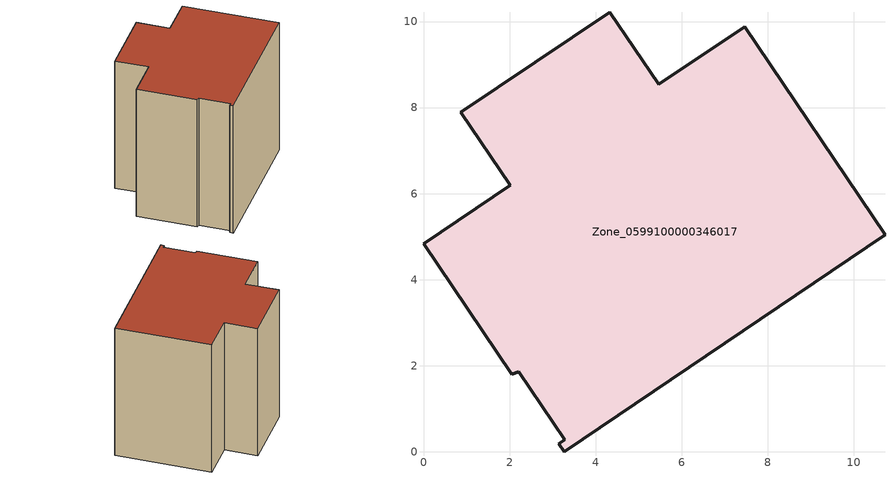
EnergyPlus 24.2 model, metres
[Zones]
Zone_0599100000346017
 floor ground (C_G): 2.22,1.86 2.05,1.8 0,4.84 2.01,6.2 0.86,7.89 4.33,10.22 5.46,8.54 7.46,9.88 10.72,5.05 3.27,0 3.14,0.19 3.28,0.28 z0
 wall outside (C_F): 10.72,5.05 7.46,9.88 5.46,8.54 4.33,10.22 0.86,7.89 2.01,6.2 0,4.84 2.05,1.8 2.22,1.86 3.28,0.28 3.14,0.19 3.27,0 10.72,5.05 z0:8.79
 roof outside (C_R): 3.28,0.28 3.14,0.19 3.27,0 10.72,5.05 7.46,9.88 5.46,8.54 4.33,10.22 0.86,7.89 2.01,6.2 0,4.84 2.05,1.8 2.22,1.86 z8.79
[BUILDING]
Pand.0599100000346017: North Axis=0; Terrain=City; Loads Convergence Tolerance Value=0.04; Temperature Convergence Tolerance Value=0.4; Solar Distribution=FullExterior; Maximum Number of Warmup Days=25; Minimum Number of Warmup Days=1
[Site:Location]
Rotterdam.The.Hague.AP_ZH_NLD Design_Conditions: Latitude=51.96; Longitude=4.45; Time Zone=1; Elevation=-4.5
[SITE:GROUNDTEMPERATURE:BUILDINGSURFACE]
18, 18, 18, 18, 18, 18, 18, 18, 18, 18, 18, 18
[MATERIAL] Thermal Absorptance=0.9; Solar Absorptance=0.7; Visible Absorptance=0.7
Name | Roughness | Thickness | Conductivity | Density | Specific Heat
G.TC.1992-2005 | MediumSmooth | 0.15 | 0.06 | 540 | 1210
F.TC.1992-2005 | Rough | 0.3 | 0.12 | 1920 | 840
R.TC.1992-2005 | MediumRough | 0.2 | 0.08 | 1500 | 1000
[CONSTRUCTION]
C_G: G.TC.1992-2005
C_F: F.TC.1992-2005
C_R: R.TC.1992-2005
[ZONE]
Zone_0599100000346017: Type=1; Multiplier=1; Ceiling Height=Autocalculate; Volume=Autocalculate; Floor Area=autocalculate; Part of Total Floor Area=Yes
[ZONEINFILTRATION:DESIGNFLOWRATE]
Infil_Zone_0599100000346017: Zone or ZoneList or Space or SpaceList=Zone_0599100000346017; Schedule=AlwaysOn; Design Flow Rate Calculation Method=Flow/Area; Flow Rate per Floor Area=0.0015; Constant Term Coefficient=1; Temperature Term Coefficient=0; Velocity Term Coefficient=0; Velocity Squared Term Coefficient=0
[HVACTEMPLATE:ZONE:IDEALLOADSAIRSYSTEM]
Zone_0599100000346017: Maximum Heating Supply Air Temperature=50; Minimum Cooling Supply Air Temperature=13; Maximum Heating Supply Air Humidity Ratio=0.0156; Minimum Cooling Supply Air Humidity Ratio=0.0077; Heating Limit=NoLimit; Cooling Limit=NoLimit; Dehumidification Control Type=ConstantSensibleHeatRatio; Cooling Sensible Heat Ratio=0.7; Dehumidification Setpoint=60; Humidification Control Type=None; Humidification Setpoint=30; Outdoor Air Method=None; Outdoor Air Flow Rate per Person=0.00944; Outdoor Air Flow Rate per Zone Floor Area=0; Outdoor Air Flow Rate per Zone=0; Demand Controlled Ventilation Type=None; Outdoor Air Economizer Type=NoEconomizer; Heat Recovery Type=None; Sensible Heat Recovery Effectiveness=0.7; Latent Heat Recovery Effectiveness=0.65
[ZONECONTROL:THERMOSTAT]
ThermostatControl_Zone_0599100000346017: Zone or ZoneList=Zone_0599100000346017; Control Type Schedule=DualSetpointControlType; Control 1=Thermostat_Zone_0599100000346017; Temperature Difference Between Cutout And Setpoint=0
[THERMOSTATSETPOINT:DUALSETPOINT]
Thermostat_Zone_0599100000346017: Heating Setpoint Temperature Schedule=HeatingSetpoint_Zone_0599100000346017; Cooling Setpoint Temperature Schedule=CoolingSetpoint_Zone_0599100000346017
[SCHEDULE:COMPACT]
HeatingSetpoint_Zone_0599100000346017: Through: 12/31, For: AllDays, Until: 24:00, 21
CoolingSetpoint_Zone_0599100000346017: Through: 12/31, For: AllDays, Until: 24:00, 24
DualSetpointControlType: Through: 12/31, For: AllDays, Until: 24:00, 4
AlwaysOn: Through: 12/31, For: AllDays, Until: 24:00, 1
